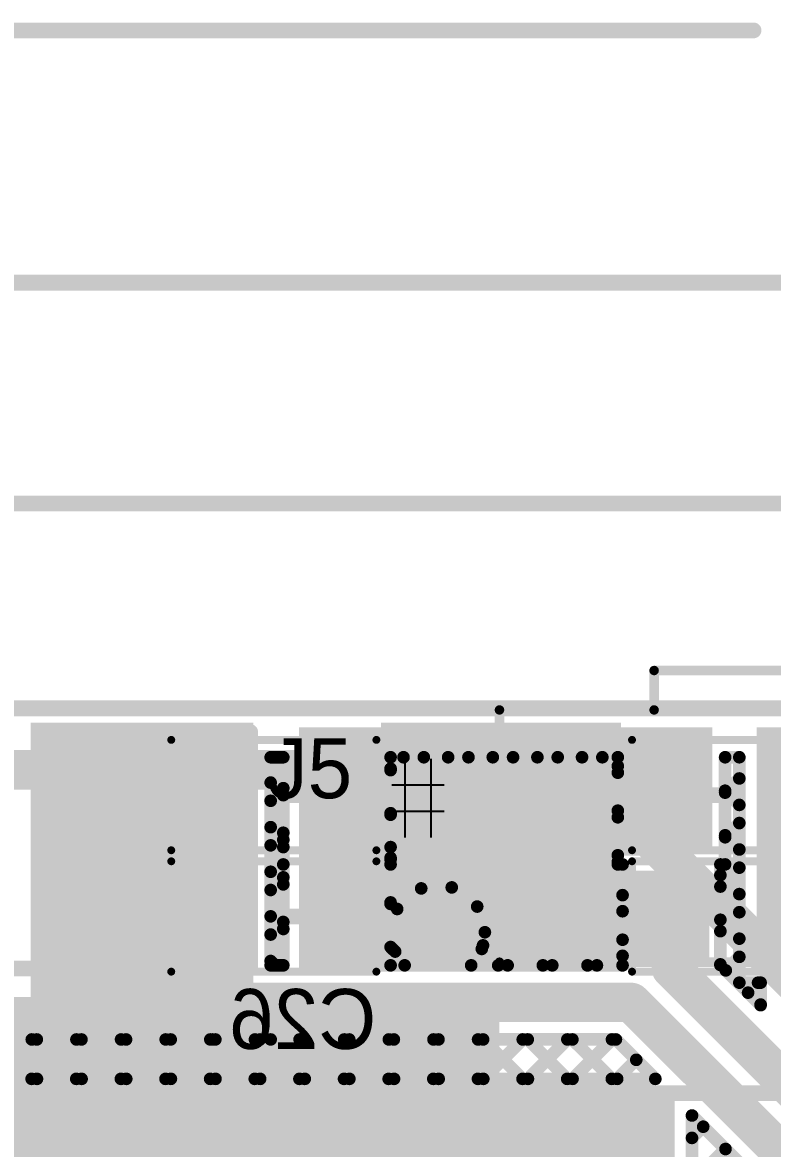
# Model space of a CAD drawing. Header units: millimetres. Extents: x 9.08 to 12.48, y 2.73 to 6.
# Drawn here: x 9.963 to 10.438, y 5.261 to 5.975 of the extents above; entities that cross this region are included whole.
import ezdxf

# ---------------------------------------------------------------- set-up
doc = ezdxf.new("R2010")
doc.units = ezdxf.units.MM
doc.header["$MEASUREMENT"] = 0
for name, color, linetype in [('BottomLayer', 5, 'Continuous'), ('BottomOverlay', 54, 'Continuous'), ('BottomPaste', 16, 'Continuous'), ('BottomSolder', 6, 'Continuous'), ('Mechanical1', 6, 'Continuous'), ('Mechanical13', 56, 'Continuous'), ('MultiLayer', 9, 'Continuous'), ('PadHoleLayer', 156, 'Continuous'), ('TopLayer', 1, 'Continuous'), ('TopOverlay', 2, 'Continuous'), ('TopPaste', 8, 'Continuous'), ('TopSolder', 216, 'Continuous'), ('ViaHoleLayer', 16, 'Continuous')]:
    doc.layers.add(name, color=color, linetype=linetype)

# ---------------------------------------------------------------- blocks, each defined once
blk = doc.blocks.new('DR74_821_R_10')
at = {"layer": 'TopLayer'}
for points in [[(-0.16772, -0.06437), (-0.0685, -0.06437), (-0.16772, 0.06437), (-0.0685, 0.06437)], [(0.0685, -0.06437), (0.16772, -0.06437), (0.0685, 0.06437), (0.16772, 0.06437)]]:
    blk.add_solid(points, dxfattribs=at)
at = {"layer": 'TopOverlay', "const_width": 0.01}
for points in [[(-0.14961, 0.14961), (0, 0.14961)], [(-0.14961, 0.08539), (-0.14961, 0.14961)], [(0, 0.14961), (0.14961, 0.14961)], [(0.14961, 0.088), (0.14961, 0.14961)], [(-0.14961, -0.14961), (-0.14961, -0.09361)], [(0.14961, -0.14961), (0.14961, -0.09239)], [(-0.14961, -0.14961), (0, -0.14961)], [(0, -0.14961), (0.14961, -0.14961)]]:
    blk.add_lwpolyline(points, dxfattribs=at)
at = {"layer": 'TopOverlay', "const_width": 0.005}
for points in [[(-0.15211, 0.14961, 1), (-0.14711, 0.14961, 1)], [(-0.15211, 0.14961, 1), (-0.14711, 0.14961, 1)], [(-0.0025, 0.14961, 1), (0.0025, 0.14961, 1)], [(-0.0025, 0.14961, 1), (0.0025, 0.14961, 1)], [(0.14711, 0.14961, 1), (0.15211, 0.14961, 1)], [(0.14711, 0.14961, 1), (0.15211, 0.14961, 1)], [(0.14711, 0.088, 1), (0.15211, 0.088, 1)], [(-0.15211, 0.08539, 1), (-0.14711, 0.08539, 1)], [(-0.15211, -0.09361, 1), (-0.14711, -0.09361, 1)], [(0.14711, -0.09239, 1), (0.15211, -0.09239, 1)], [(-0.15211, -0.14961, 1), (-0.14711, -0.14961, 1)], [(-0.15211, -0.14961, 1), (-0.14711, -0.14961, 1)], [(-0.0025, -0.14961, 1), (0.0025, -0.14961, 1)], [(-0.0025, -0.14961, 1), (0.0025, -0.14961, 1)], [(0.14711, -0.14961, 1), (0.15211, -0.14961, 1)], [(0.14711, -0.14961, 1), (0.15211, -0.14961, 1)]]:
    blk.add_lwpolyline(points, format="xyb", close=True, dxfattribs=at)
at = {"layer": 'TopPaste'}
for points in [[(-0.16772, -0.06437), (-0.0685, -0.06437), (-0.16772, 0.06437), (-0.0685, 0.06437)], [(0.0685, -0.06437), (0.16772, -0.06437), (0.0685, 0.06437), (0.16772, 0.06437)]]:
    blk.add_solid(points, dxfattribs=at)
at = {"layer": 'TopSolder'}
for points in [[(-0.17172, -0.06837), (-0.0645, -0.06837), (-0.17172, 0.06837), (-0.0645, 0.06837)], [(0.0645, -0.06837), (0.17172, -0.06837), (0.0645, 0.06837), (0.17172, 0.06837)]]:
    blk.add_solid(points, dxfattribs=at)
blk = doc.blocks.new('ULR2G4R7MNL1GS_18')
at = {"layer": 'TopLayer'}
for points in [[(-0.19685, -0.04921), (-0.05906, -0.04921), (-0.19685, 0.04921), (-0.05906, 0.04921)], [(0.05906, -0.04921), (0.19685, -0.04921), (0.05906, 0.04921), (0.19685, 0.04921)]]:
    blk.add_solid(points, dxfattribs=at)
at = {"layer": 'TopOverlay', "const_width": 0.01}
for points in [[(-0.16647, 0.12), (-0.11947, 0.167)], [(-0.11947, 0.167), (0.16553, 0.167)], [(0.16553, 0.061), (0.16553, 0.167)], [(-0.16647, 0.06), (-0.16647, 0.12)], [(-0.20397, 0.063), (-0.20397, 0.096)], [(-0.21997, 0.08), (-0.18697, 0.08)], [(-0.16647, -0.12), (-0.16647, -0.06)], [(0.16553, -0.167), (0.16553, -0.061)], [(-0.16647, -0.12), (-0.11947, -0.167)], [(-0.11947, -0.167), (0.16553, -0.167)]]:
    blk.add_lwpolyline(points, dxfattribs=at)
at = {"layer": 'TopOverlay', "const_width": 0.005}
for points in [[(-0.12197, 0.167, 1), (-0.11697, 0.167, 1)], [(-0.12197, 0.167, 1), (-0.11697, 0.167, 1)], [(0.16303, 0.167, 1), (0.16803, 0.167, 1)], [(0.16303, 0.167, 1), (0.16803, 0.167, 1)], [(-0.16897, 0.12, 1), (-0.16397, 0.12, 1)], [(-0.16897, 0.12, 1), (-0.16397, 0.12, 1)], [(-0.20647, 0.096, 1), (-0.20147, 0.096, 1)], [(-0.22247, 0.08, 1), (-0.21747, 0.08, 1)], [(-0.18947, 0.08, 1), (-0.18447, 0.08, 1)], [(-0.20647, 0.063, 1), (-0.20147, 0.063, 1)], [(-0.16897, 0.06, 1), (-0.16397, 0.06, 1)], [(0.16303, 0.061, 1), (0.16803, 0.061, 1)], [(-0.16897, -0.06, 1), (-0.16397, -0.06, 1)], [(0.16303, -0.061, 1), (0.16803, -0.061, 1)], [(-0.16897, -0.12, 1), (-0.16397, -0.12, 1)], [(-0.16897, -0.12, 1), (-0.16397, -0.12, 1)], [(-0.12197, -0.167, 1), (-0.11697, -0.167, 1)], [(-0.12197, -0.167, 1), (-0.11697, -0.167, 1)], [(0.16303, -0.167, 1), (0.16803, -0.167, 1)], [(0.16303, -0.167, 1), (0.16803, -0.167, 1)]]:
    blk.add_lwpolyline(points, format="xyb", close=True, dxfattribs=at)
at = {"layer": 'TopPaste'}
for points in [[(-0.19685, -0.04921), (-0.05906, -0.04921), (-0.19685, 0.04921), (-0.05906, 0.04921)], [(0.05906, -0.04921), (0.19685, -0.04921), (0.05906, 0.04921), (0.19685, 0.04921)]]:
    blk.add_solid(points, dxfattribs=at)
at = {"layer": 'TopSolder'}
for points in [[(-0.20085, -0.05321), (-0.05506, -0.05321), (-0.20085, 0.05321), (-0.05506, 0.05321)], [(0.05506, -0.05321), (0.20085, -0.05321), (0.05506, 0.05321), (0.20085, 0.05321)]]:
    blk.add_solid(points, dxfattribs=at)
blk = doc.blocks.new('B2B_EH_A_LF__SN__45')
at = {"layer": 'BottomLayer', "const_width": 0.03}
for points in [[(-0.065, 0, 1), (-0.035, 0, 1)], [(0.035, 0, 1), (0.065, 0, 1)]]:
    blk.add_lwpolyline(points, format="xyb", close=True, dxfattribs=at)
at = {"layer": 'BottomSolder', "const_width": 0.034}
for points in [[(-0.067, 0, 1), (-0.033, 0, 1)], [(0.033, 0, 1), (0.067, 0, 1)]]:
    blk.add_lwpolyline(points, format="xyb", close=True, dxfattribs=at)
at = {"layer": 'MultiLayer', "const_width": 0.03}
for points in [[(-0.065, 0, 1), (-0.035, 0, 1)], [(0.035, 0, 1), (0.065, 0, 1)]]:
    blk.add_lwpolyline(points, format="xyb", close=True, dxfattribs=at)
at = {"layer": 'PadHoleLayer', "const_width": 0.01772}
for points in [[(-0.05886, 0, 1), (-0.04114, 0, 1)], [(0.04114, 0, 1), (0.05886, 0, 1)]]:
    blk.add_lwpolyline(points, format="xyb", close=True, dxfattribs=at)
at = {"layer": 'TopLayer', "const_width": 0.03}
for points in [[(-0.065, 0, 1), (-0.035, 0, 1)], [(0.035, 0, 1), (0.065, 0, 1)]]:
    blk.add_lwpolyline(points, format="xyb", close=True, dxfattribs=at)
at = {"layer": 'TopOverlay', "const_width": 0.01}
for points in [[(-0.148, 0.067), (-0.148, -0.083)], [(0.151, 0.067), (-0.148, 0.067)], [(0.151, 0.067), (0.151, -0.083)], [(-0.108, -0.067), (-0.108, -0.083)], [(0.111, -0.067), (0.111, -0.083)], [(-0.108, -0.083), (-0.148, -0.083)], [(0.151, -0.083), (0.111, -0.083)]]:
    blk.add_lwpolyline(points, dxfattribs=at)
at = {"layer": 'TopOverlay'}
for points, const_width in [([(-0.1505, 0.067, 1), (-0.1455, 0.067, 1)], 0.005), ([(-0.1505, 0.067, 1), (-0.1455, 0.067, 1)], 0.005), ([(0.1485, 0.067, 1), (0.1535, 0.067, 1)], 0.005), ([(0.1485, 0.067, 1), (0.1535, 0.067, 1)], 0.005), ([(-0.08093, -0.067, 1), (-0.09507, -0.067, 1)], 0.01), ([(-0.1105, -0.067, 1), (-0.1055, -0.067, 1)], 0.005), ([(-0.09757, -0.067, 1), (-0.09257, -0.067, 1)], 0.005), ([(-0.08343, -0.067, 1), (-0.07843, -0.067, 1)], 0.005), ([(0.1085, -0.067, 1), (0.1135, -0.067, 1)], 0.005), ([(-0.1505, -0.083, 1), (-0.1455, -0.083, 1)], 0.005), ([(-0.1505, -0.083, 1), (-0.1455, -0.083, 1)], 0.005), ([(-0.1105, -0.083, 1), (-0.1055, -0.083, 1)], 0.005), ([(-0.1105, -0.083, 1), (-0.1055, -0.083, 1)], 0.005), ([(0.1085, -0.083, 1), (0.1135, -0.083, 1)], 0.005), ([(0.1085, -0.083, 1), (0.1135, -0.083, 1)], 0.005), ([(0.1485, -0.083, 1), (0.1535, -0.083, 1)], 0.005), ([(0.1485, -0.083, 1), (0.1535, -0.083, 1)], 0.005)]:
    blk.add_lwpolyline(points, format="xyb", close=True, dxfattribs=dict(at, const_width=const_width))
at = {"layer": 'TopSolder', "const_width": 0.034}
for points in [[(-0.067, 0, 1), (-0.033, 0, 1)], [(0.033, 0, 1), (0.067, 0, 1)]]:
    blk.add_lwpolyline(points, format="xyb", close=True, dxfattribs=at)
blk = doc.blocks.new('KSS221GLFS_65')
at = {"layer": 'TopLayer'}
for points in [[(-0.14076, -0.065), (-0.07383, -0.065), (-0.14076, 0.065), (-0.07383, 0.065)], [(0.07383, -0.065), (0.14076, -0.065), (0.07383, 0.065), (0.14076, 0.065)]]:
    blk.add_solid(points, dxfattribs=at)
at = {"layer": 'TopOverlay', "const_width": 0.006}
for points in [[(0.148, 0.08), (-0.148, 0.08)], [(-0.148, 0.08), (-0.148, -0.079)], [(0.148, 0.08), (0.148, -0.08)], [(-0.05, -0.079), (-0.148, -0.079)], [(-0.05, -0.079), (-0.05, -0.105)], [(0.05, -0.08), (0.05, -0.105)], [(0.148, -0.08), (0.05, -0.08)], [(0.05, -0.105), (-0.05, -0.105)]]:
    blk.add_lwpolyline(points, dxfattribs=at)
at = {"layer": 'TopOverlay', "const_width": 0.003}
for points in [[(-0.1495, 0.08, 1), (-0.1465, 0.08, 1)], [(-0.1495, 0.08, 1), (-0.1465, 0.08, 1)], [(0.1465, 0.08, 1), (0.1495, 0.08, 1)], [(0.1465, 0.08, 1), (0.1495, 0.08, 1)], [(-0.1495, -0.079, 1), (-0.1465, -0.079, 1)], [(-0.1495, -0.079, 1), (-0.1465, -0.079, 1)], [(-0.0515, -0.079, 1), (-0.0485, -0.079, 1)], [(-0.0515, -0.079, 1), (-0.0485, -0.079, 1)], [(0.0485, -0.08, 1), (0.0515, -0.08, 1)], [(0.0485, -0.08, 1), (0.0515, -0.08, 1)], [(0.1465, -0.08, 1), (0.1495, -0.08, 1)], [(0.1465, -0.08, 1), (0.1495, -0.08, 1)], [(-0.0515, -0.105, 1), (-0.0485, -0.105, 1)], [(-0.0515, -0.105, 1), (-0.0485, -0.105, 1)], [(0.0485, -0.105, 1), (0.0515, -0.105, 1)], [(0.0485, -0.105, 1), (0.0515, -0.105, 1)]]:
    blk.add_lwpolyline(points, format="xyb", close=True, dxfattribs=at)
at = {"layer": 'TopPaste'}
for points in [[(-0.14076, -0.065), (-0.07383, -0.065), (-0.14076, 0.065), (-0.07383, 0.065)], [(0.07383, -0.065), (0.14076, -0.065), (0.07383, 0.065), (0.14076, 0.065)]]:
    blk.add_solid(points, dxfattribs=at)
at = {"layer": 'TopSolder'}
for points in [[(-0.14476, -0.069), (-0.06983, -0.069), (-0.14476, 0.069), (-0.06983, 0.069)], [(0.06983, -0.069), (0.14476, -0.069), (0.06983, 0.069), (0.14476, 0.069)]]:
    blk.add_solid(points, dxfattribs=at)
blk = doc.blocks.new('RES0805_B_72')
at = {"layer": 'BottomLayer'}
for points in [[(-0.06, -0.025), (-0.02, -0.025), (-0.06, 0.025), (-0.02, 0.025)], [(0.02, -0.025), (0.06, -0.025), (0.02, 0.025), (0.06, 0.025)]]:
    blk.add_solid(points, dxfattribs=at)
at = {"layer": 'BottomOverlay', "const_width": 0.005}
for points in [[(-0.065, 0.035), (-0.065, -0.035)], [(0.065, 0.035), (-0.065, 0.035)], [(0.065, 0.035), (0.065, -0.035)], [(0.065, -0.035), (-0.065, -0.035)]]:
    blk.add_lwpolyline(points, dxfattribs=at)
at = {"layer": 'BottomOverlay', "const_width": 0.0025}
for points in [[(-0.06625, 0.035, 1), (-0.06375, 0.035, 1)], [(-0.06625, 0.035, 1), (-0.06375, 0.035, 1)], [(0.06375, 0.035, 1), (0.06625, 0.035, 1)], [(0.06375, 0.035, 1), (0.06625, 0.035, 1)], [(-0.06625, -0.035, 1), (-0.06375, -0.035, 1)], [(-0.06625, -0.035, 1), (-0.06375, -0.035, 1)], [(0.06375, -0.035, 1), (0.06625, -0.035, 1)], [(0.06375, -0.035, 1), (0.06625, -0.035, 1)]]:
    blk.add_lwpolyline(points, format="xyb", close=True, dxfattribs=at)
at = {"layer": 'BottomPaste'}
for points in [[(-0.06, -0.025), (-0.02, -0.025), (-0.06, 0.025), (-0.02, 0.025)], [(0.02, -0.025), (0.06, -0.025), (0.02, 0.025), (0.06, 0.025)]]:
    blk.add_solid(points, dxfattribs=at)
at = {"layer": 'BottomSolder'}
for points in [[(-0.064, -0.029), (-0.016, -0.029), (-0.064, 0.029), (-0.016, 0.029)], [(0.016, -0.029), (0.064, -0.029), (0.016, 0.029), (0.064, 0.029)]]:
    blk.add_solid(points, dxfattribs=at)
blk = doc.blocks.new('C__0805_B_88')
at = {"layer": 'BottomLayer'}
for points in [[(-0.06, -0.03), (-0.02, -0.03), (-0.06, 0.03), (-0.02, 0.03)], [(0.02, -0.03), (0.06, -0.03), (0.02, 0.03), (0.06, 0.03)]]:
    blk.add_solid(points, dxfattribs=at)
at = {"layer": 'BottomOverlay', "const_width": 0.005}
for points in [[(-0.065, -0.035), (-0.065, 0.035)], [(-0.065, 0.035), (0.065, 0.035)], [(0.065, -0.035), (0.065, 0.035)], [(-0.065, -0.035), (0.065, -0.035)]]:
    blk.add_lwpolyline(points, dxfattribs=at)
at = {"layer": 'BottomOverlay', "const_width": 0.0025}
for points in [[(-0.06625, 0.035, 1), (-0.06375, 0.035, 1)], [(-0.06625, 0.035, 1), (-0.06375, 0.035, 1)], [(0.06375, 0.035, 1), (0.06625, 0.035, 1)], [(0.06375, 0.035, 1), (0.06625, 0.035, 1)], [(-0.06625, -0.035, 1), (-0.06375, -0.035, 1)], [(-0.06625, -0.035, 1), (-0.06375, -0.035, 1)], [(0.06375, -0.035, 1), (0.06625, -0.035, 1)], [(0.06375, -0.035, 1), (0.06625, -0.035, 1)]]:
    blk.add_lwpolyline(points, format="xyb", close=True, dxfattribs=at)
at = {"layer": 'BottomPaste'}
for points in [[(-0.06, -0.03), (-0.02, -0.03), (-0.06, 0.03), (-0.02, 0.03)], [(0.02, -0.03), (0.06, -0.03), (0.02, 0.03), (0.06, 0.03)]]:
    blk.add_solid(points, dxfattribs=at)
at = {"layer": 'BottomSolder'}
for points in [[(-0.064, -0.034), (-0.016, -0.034), (-0.064, 0.034), (-0.016, 0.034)], [(0.016, -0.034), (0.064, -0.034), (0.016, 0.034), (0.064, 0.034)]]:
    blk.add_solid(points, dxfattribs=at)
blk = doc.blocks.new('C__0805_B_89')
at = {"layer": 'BottomLayer'}
for points in [[(-0.06, -0.03), (-0.02, -0.03), (-0.06, 0.03), (-0.02, 0.03)], [(0.02, -0.03), (0.06, -0.03), (0.02, 0.03), (0.06, 0.03)]]:
    blk.add_solid(points, dxfattribs=at)
at = {"layer": 'BottomOverlay', "const_width": 0.005}
for points in [[(0.065, 0.035), (-0.065, 0.035)], [(-0.065, 0.035), (-0.065, -0.035)], [(0.065, 0.035), (0.065, -0.035)], [(0.065, -0.035), (-0.065, -0.035)]]:
    blk.add_lwpolyline(points, dxfattribs=at)
at = {"layer": 'BottomOverlay', "const_width": 0.0025}
for points in [[(-0.06625, 0.035, 1), (-0.06375, 0.035, 1)], [(-0.06625, 0.035, 1), (-0.06375, 0.035, 1)], [(0.06375, 0.035, 1), (0.06625, 0.035, 1)], [(0.06375, 0.035, 1), (0.06625, 0.035, 1)], [(-0.06625, -0.035, 1), (-0.06375, -0.035, 1)], [(-0.06625, -0.035, 1), (-0.06375, -0.035, 1)], [(0.06375, -0.035, 1), (0.06625, -0.035, 1)], [(0.06375, -0.035, 1), (0.06625, -0.035, 1)]]:
    blk.add_lwpolyline(points, format="xyb", close=True, dxfattribs=at)
at = {"layer": 'BottomPaste'}
for points in [[(-0.06, -0.03), (-0.02, -0.03), (-0.06, 0.03), (-0.02, 0.03)], [(0.02, -0.03), (0.06, -0.03), (0.02, 0.03), (0.06, 0.03)]]:
    blk.add_solid(points, dxfattribs=at)
at = {"layer": 'BottomSolder'}
for points in [[(-0.064, -0.034), (-0.016, -0.034), (-0.064, 0.034), (-0.016, 0.034)], [(0.016, -0.034), (0.064, -0.034), (0.016, 0.034), (0.064, 0.034)]]:
    blk.add_solid(points, dxfattribs=at)
blk = doc.blocks.new('C__0805_B_90')
at = {"layer": 'BottomLayer'}
for points in [[(-0.06, -0.03), (-0.02, -0.03), (-0.06, 0.03), (-0.02, 0.03)], [(0.02, -0.03), (0.06, -0.03), (0.02, 0.03), (0.06, 0.03)]]:
    blk.add_solid(points, dxfattribs=at)
at = {"layer": 'BottomOverlay', "const_width": 0.005}
for points in [[(-0.065, -0.035), (-0.065, 0.035)], [(-0.065, 0.035), (0.065, 0.035)], [(0.065, -0.035), (0.065, 0.035)], [(-0.065, -0.035), (0.065, -0.035)]]:
    blk.add_lwpolyline(points, dxfattribs=at)
at = {"layer": 'BottomOverlay', "const_width": 0.0025}
for points in [[(-0.06625, 0.035, 1), (-0.06375, 0.035, 1)], [(-0.06625, 0.035, 1), (-0.06375, 0.035, 1)], [(0.06375, 0.035, 1), (0.06625, 0.035, 1)], [(0.06375, 0.035, 1), (0.06625, 0.035, 1)], [(-0.06625, -0.035, 1), (-0.06375, -0.035, 1)], [(-0.06625, -0.035, 1), (-0.06375, -0.035, 1)], [(0.06375, -0.035, 1), (0.06625, -0.035, 1)], [(0.06375, -0.035, 1), (0.06625, -0.035, 1)]]:
    blk.add_lwpolyline(points, format="xyb", close=True, dxfattribs=at)
at = {"layer": 'BottomPaste'}
for points in [[(-0.06, -0.03), (-0.02, -0.03), (-0.06, 0.03), (-0.02, 0.03)], [(0.02, -0.03), (0.06, -0.03), (0.02, 0.03), (0.06, 0.03)]]:
    blk.add_solid(points, dxfattribs=at)
at = {"layer": 'BottomSolder'}
for points in [[(-0.064, -0.034), (-0.016, -0.034), (-0.064, 0.034), (-0.016, 0.034)], [(0.016, -0.034), (0.064, -0.034), (0.016, 0.034), (0.064, 0.034)]]:
    blk.add_solid(points, dxfattribs=at)

msp = doc.modelspace()

# ---------------------------------------------------------------- linework, layer by layer
at = {"layer": 'BottomLayer'}
for points, const_width in [([(9.76451, 5.509), (9.96851, 5.305)], 0.008), ([(10.12, 5.509), (10.128, 5.509)], 0.008), ([(10.12, 5.377), (10.12, 5.509)], 0.008), ([(10.128, 5.452), (10.128, 5.509)], 0.008), ([(10.196, 5.44424), (10.26076, 5.509)], 0.008), ([(10.196, 5.509), (10.34, 5.509)], 0.008), ([(10.196, 5.50081), (10.20419, 5.509)], 0.008), ([(10.196, 5.47253), (10.23247, 5.509)], 0.008), ([(10.196, 5.41596), (10.28904, 5.509)], 0.008), ([(10.196, 5.452), (10.196, 5.509)], 0.008), ([(10.21706, 5.509), (10.343, 5.38306)], 0.008), ([(10.23476, 5.42643), (10.31732, 5.509)], 0.008), ([(10.24534, 5.509), (10.343, 5.41134)], 0.008), ([(10.25089, 5.41429), (10.34, 5.50339)], 0.008), ([(10.27362, 5.509), (10.34, 5.44262)], 0.008), ([(10.30191, 5.509), (10.34, 5.47091)], 0.008), ([(10.33019, 5.509), (10.34, 5.49919)], 0.008), ([(10.34, 5.441), (10.34, 5.509)], 0.008), ([(10.408, 5.509), (10.417, 5.509)], 0.008), ([(10.408, 5.441), (10.408, 5.509)], 0.008), ([(10.417, 5.366), (10.417, 5.509)], 0.008), ([(10.196, 5.50177), (10.32077, 5.377)], 0.008), ([(10.408, 5.48654), (10.417, 5.49554)], 0.008), ([(10.12, 5.49292), (10.128, 5.48492)], 0.008), ([(10.12, 5.48138), (10.128, 5.48938)], 0.008), ([(10.211, 5.485), (10.374, 5.485)], 0.02), ([(10.132, 5.485), (10.162, 5.485)], 0.01), ([(10.162, 5.485), (10.192, 5.485)], 0.01), ([(10.344, 5.485), (10.374, 5.485)], 0.01), ([(10.374, 5.485), (10.404, 5.485)], 0.01), ([(10.408, 5.48776), (10.417, 5.47876)], 0.008), ([(10.25456, 5.38966), (10.34, 5.47511)], 0.008), ([(10.196, 5.47349), (10.29249, 5.377)], 0.008), ([(10.408, 5.45825), (10.417, 5.46725)], 0.008), ([(10.12, 5.46463), (10.128, 5.45663)], 0.008), ([(10.12, 5.4531), (10.128, 5.4611)], 0.008), ([(10.408, 5.45948), (10.417, 5.45048)], 0.008), ([(10.261, 5.398), (10.31, 5.447)], 0.025), ([(10.128, 5.441), (10.128, 5.452)], 0.008), ([(10.128, 5.441), (10.128, 5.452)], 0.008), ([(10.196, 5.441), (10.196, 5.452)], 0.008), ([(10.196, 5.441), (10.196, 5.452)], 0.008), ([(10.196, 5.4452), (10.21541, 5.4258)], 0.008), ([(10.27018, 5.377), (10.34, 5.44682)], 0.008), ([(10.128, 5.377), (10.128, 5.441)], 0.008), ([(10.196, 5.377), (10.196, 5.441)], 0.008), ([(10.343, 5.377), (10.343, 5.441)], 0.008), ([(10.405, 5.37723), (10.405, 5.441)], 0.008), ([(10.405, 5.42697), (10.417, 5.43897)], 0.008), ([(10.12, 5.43635), (10.128, 5.42835)], 0.008), ([(10.12, 5.42481), (10.128, 5.43281)], 0.008), ([(10.405, 5.43419), (10.417, 5.42219)], 0.008), ([(10.226, 5.398), (10.226, 5.42375)], 0.01), ([(10.196, 5.41692), (10.20017, 5.41275)], 0.008), ([(10.29846, 5.377), (10.343, 5.42154)], 0.008), ([(10.374, 5.375), (10.374, 5.408)], 0.025), ([(10.405, 5.39869), (10.417, 5.41069)], 0.008), ([(10.12, 5.40807), (10.128, 5.40007)], 0.008), ([(10.12, 5.39653), (10.128, 5.40453)], 0.008), ([(10.132, 5.408), (10.162, 5.408)], 0.01), ([(10.162, 5.408), (10.192, 5.408)], 0.01), ([(10.226, 5.398), (10.261, 5.398)], 0.025), ([(10.405, 5.40591), (10.417, 5.39391)], 0.008), ([(10.20025, 5.398), (10.226, 5.398)], 0.01), ([(10.226, 5.398), (10.25175, 5.398)], 0.01), ([(10.196, 5.38863), (10.1989, 5.38574)], 0.008), ([(10.32675, 5.377), (10.343, 5.39325)], 0.008), ([(10.2538, 5.38741), (10.2642, 5.377)], 0.008), ([(10.374, 5.375), (10.563, 5.186)], 0.025), ([(10.40842, 5.37382), (10.417, 5.3824)], 0.008), ([(10.12, 5.37978), (10.12278, 5.377)], 0.008), ([(10.12, 5.377), (10.128, 5.377)], 0.008), ([(10.196, 5.377), (10.20493, 5.377)], 0.008), ([(10.24707, 5.377), (10.343, 5.377)], 0.008), ([(10.405, 5.37762), (10.4305, 5.35212)], 0.008), ([(10.405, 5.37723), (10.4305, 5.35173)], 0.008), ([(10.079, 5.3575), (10.083, 5.3535)], 0.025), ([(10.083, 5.3535), (10.3485, 5.3535)], 0.025), ([(10.3485, 5.3535), (10.707, 4.995)], 0.025), ([(10.417, 5.366), (10.4305, 5.366)], 0.008), ([(10.42256, 5.35968), (10.42888, 5.366)], 0.008), ([(10.4305, 5.35173), (10.4305, 5.366)], 0.008), ([(9.94362, 5.305), (9.96862, 5.33)], 0.008), ([(9.957, 5.33), (10.083, 5.33)], 0.008), ([(9.97179, 5.33), (9.99679, 5.305)], 0.008), ([(9.9719, 5.305), (9.9969, 5.33)], 0.008), ([(10.00008, 5.33), (10.02508, 5.305)], 0.008), ([(10.00019, 5.305), (10.02519, 5.33)], 0.008), ([(10.02836, 5.33), (10.05336, 5.305)], 0.008), ([(10.02847, 5.305), (10.05347, 5.33)], 0.008), ([(10.05664, 5.33), (10.08164, 5.305)], 0.008), ([(10.05676, 5.305), (10.08176, 5.33)], 0.008), ([(10.083, 5.33), (10.12, 5.33)], 0.008), ([(10.083, 5.33), (10.12, 5.33)], 0.008), ([(10.08493, 5.33), (10.10993, 5.305)], 0.008), ([(10.08504, 5.305), (10.11004, 5.33)], 0.008), ([(10.11321, 5.33), (10.13821, 5.305)], 0.008), ([(10.11332, 5.305), (10.13832, 5.33)], 0.008), ([(10.12, 5.33), (10.33877, 5.33)], 0.008), ([(10.1415, 5.33), (10.1665, 5.305)], 0.008), ([(10.14161, 5.305), (10.16661, 5.33)], 0.008), ([(10.16978, 5.33), (10.19478, 5.305)], 0.008), ([(10.16989, 5.305), (10.19489, 5.33)], 0.008), ([(10.19807, 5.33), (10.22307, 5.305)], 0.008), ([(10.19818, 5.305), (10.22318, 5.33)], 0.008), ([(10.22635, 5.33), (10.25135, 5.305)], 0.008), ([(10.22646, 5.305), (10.25146, 5.33)], 0.008), ([(10.25463, 5.33), (10.27963, 5.305)], 0.008), ([(10.25475, 5.305), (10.27975, 5.33)], 0.008), ([(10.28292, 5.33), (10.30792, 5.305)], 0.008), ([(10.28303, 5.305), (10.30803, 5.33)], 0.008), ([(10.3112, 5.33), (10.3362, 5.305)], 0.008), ([(10.31131, 5.305), (10.33631, 5.33)], 0.008), ([(10.33877, 5.33), (10.36377, 5.305)], 0.008), ([(10.3396, 5.305), (10.35168, 5.31708)], 0.008), ([(9.636, 5.305), (10.36377, 5.305)], 0.008), ([(10.387, 5.28177), (10.6835, 4.98527)], 0.008), ([(10.387, 5.123), (10.387, 5.28177)], 0.008), ([(10.387, 5.26755), (10.39411, 5.27466)], 0.008), ([(10.387, 5.23926), (10.40825, 5.26051)], 0.008)]:
    msp.add_lwpolyline(points, dxfattribs=dict(at, const_width=const_width))
for points, const_width in [([(10.118, 5.509, 1), (10.122, 5.509, 1)], 0.004), ([(10.118, 5.509, 1), (10.122, 5.509, 1)], 0.004), ([(10.126, 5.509, 1), (10.13, 5.509, 1)], 0.004), ([(10.126, 5.509, 1), (10.13, 5.509, 1)], 0.004), ([(10.194, 5.509, 1), (10.198, 5.509, 1)], 0.004), ([(10.194, 5.509, 1), (10.198, 5.509, 1)], 0.004), ([(10.20219, 5.509, 1), (10.20619, 5.509, 1)], 0.004), ([(10.21506, 5.509, 1), (10.21906, 5.509, 1)], 0.004), ([(10.23047, 5.509, 1), (10.23447, 5.509, 1)], 0.004), ([(10.24334, 5.509, 1), (10.24734, 5.509, 1)], 0.004), ([(10.25876, 5.509, 1), (10.26276, 5.509, 1)], 0.004), ([(10.27162, 5.509, 1), (10.27562, 5.509, 1)], 0.004), ([(10.28704, 5.509, 1), (10.29104, 5.509, 1)], 0.004), ([(10.29991, 5.509, 1), (10.30391, 5.509, 1)], 0.004), ([(10.31532, 5.509, 1), (10.31932, 5.509, 1)], 0.004), ([(10.32819, 5.509, 1), (10.33219, 5.509, 1)], 0.004), ([(10.338, 5.509, 1), (10.342, 5.509, 1)], 0.004), ([(10.338, 5.509, 1), (10.342, 5.509, 1)], 0.004), ([(10.338, 5.50339, 1), (10.342, 5.50339, 1)], 0.004), ([(10.406, 5.509, 1), (10.41, 5.509, 1)], 0.004), ([(10.406, 5.509, 1), (10.41, 5.509, 1)], 0.004), ([(10.415, 5.509, 1), (10.419, 5.509, 1)], 0.004), ([(10.415, 5.509, 1), (10.419, 5.509, 1)], 0.004), ([(10.194, 5.50177, 1), (10.198, 5.50177, 1)], 0.004), ([(10.194, 5.50081, 1), (10.198, 5.50081, 1)], 0.004), ([(10.338, 5.49919, 1), (10.342, 5.49919, 1)], 0.004), ([(10.415, 5.49554, 1), (10.419, 5.49554, 1)], 0.004), ([(10.118, 5.49292, 1), (10.122, 5.49292, 1)], 0.004), ([(10.126, 5.48938, 1), (10.13, 5.48938, 1)], 0.004), ([(10.206, 5.485, 1), (10.216, 5.485, 1)], 0.01), ([(10.369, 5.485, 1), (10.379, 5.485, 1)], 0.01), ([(10.118, 5.48138, 1), (10.122, 5.48138, 1)], 0.004), ([(10.126, 5.48492, 1), (10.13, 5.48492, 1)], 0.004), ([(10.1295, 5.485, 1), (10.1345, 5.485, 1)], 0.005), ([(10.1595, 5.485, 1), (10.1645, 5.485, 1)], 0.005), ([(10.1595, 5.485, 1), (10.1645, 5.485, 1)], 0.005), ([(10.1895, 5.485, 1), (10.1945, 5.485, 1)], 0.005), ([(10.3415, 5.485, 1), (10.3465, 5.485, 1)], 0.005), ([(10.3715, 5.485, 1), (10.3765, 5.485, 1)], 0.005), ([(10.3715, 5.485, 1), (10.3765, 5.485, 1)], 0.005), ([(10.4015, 5.485, 1), (10.4065, 5.485, 1)], 0.005), ([(10.406, 5.48776, 1), (10.41, 5.48776, 1)], 0.004), ([(10.406, 5.48654, 1), (10.41, 5.48654, 1)], 0.004), ([(10.338, 5.47511, 1), (10.342, 5.47511, 1)], 0.004), ([(10.415, 5.47876, 1), (10.419, 5.47876, 1)], 0.004), ([(10.194, 5.47349, 1), (10.198, 5.47349, 1)], 0.004), ([(10.194, 5.47253, 1), (10.198, 5.47253, 1)], 0.004), ([(10.338, 5.47091, 1), (10.342, 5.47091, 1)], 0.004), ([(10.415, 5.46725, 1), (10.419, 5.46725, 1)], 0.004), ([(10.118, 5.46463, 1), (10.122, 5.46463, 1)], 0.004), ([(10.126, 5.4611, 1), (10.13, 5.4611, 1)], 0.004), ([(10.406, 5.45948, 1), (10.41, 5.45948, 1)], 0.004), ([(10.118, 5.4531, 1), (10.122, 5.4531, 1)], 0.004), ([(10.126, 5.45663, 1), (10.13, 5.45663, 1)], 0.004), ([(10.30375, 5.447, 1), (10.31625, 5.447, 1)], 0.0125), ([(10.406, 5.45825, 1), (10.41, 5.45825, 1)], 0.004), ([(10.126, 5.452, 1), (10.13, 5.452, 1)], 0.004), ([(10.126, 5.452, 1), (10.13, 5.452, 1)], 0.004), ([(10.126, 5.452, 1), (10.13, 5.452, 1)], 0.004), ([(10.194, 5.452, 1), (10.198, 5.452, 1)], 0.004), ([(10.194, 5.452, 1), (10.198, 5.452, 1)], 0.004), ([(10.194, 5.452, 1), (10.198, 5.452, 1)], 0.004), ([(10.194, 5.4452, 1), (10.198, 5.4452, 1)], 0.004), ([(10.338, 5.44682, 1), (10.342, 5.44682, 1)], 0.004), ([(10.415, 5.45048, 1), (10.419, 5.45048, 1)], 0.004), ([(10.126, 5.441, 1), (10.13, 5.441, 1)], 0.004), ([(10.126, 5.441, 1), (10.13, 5.441, 1)], 0.004), ([(10.126, 5.441, 1), (10.13, 5.441, 1)], 0.004), ([(10.194, 5.44424, 1), (10.198, 5.44424, 1)], 0.004), ([(10.194, 5.441, 1), (10.198, 5.441, 1)], 0.004), ([(10.194, 5.441, 1), (10.198, 5.441, 1)], 0.004), ([(10.194, 5.441, 1), (10.198, 5.441, 1)], 0.004), ([(10.338, 5.44262, 1), (10.342, 5.44262, 1)], 0.004), ([(10.338, 5.441, 1), (10.342, 5.441, 1)], 0.004), ([(10.341, 5.441, 1), (10.345, 5.441, 1)], 0.004), ([(10.403, 5.441, 1), (10.407, 5.441, 1)], 0.004), ([(10.406, 5.441, 1), (10.41, 5.441, 1)], 0.004), ([(10.415, 5.43897, 1), (10.419, 5.43897, 1)], 0.004), ([(10.118, 5.43635, 1), (10.122, 5.43635, 1)], 0.004), ([(10.126, 5.43281, 1), (10.13, 5.43281, 1)], 0.004), ([(10.403, 5.43419, 1), (10.407, 5.43419, 1)], 0.004), ([(10.118, 5.42481, 1), (10.122, 5.42481, 1)], 0.004), ([(10.126, 5.42835, 1), (10.13, 5.42835, 1)], 0.004), ([(10.21341, 5.4258, 1), (10.21741, 5.4258, 1)], 0.004), ([(10.2235, 5.42375, 1), (10.2285, 5.42375, 1)], 0.005), ([(10.23276, 5.42643, 1), (10.23676, 5.42643, 1)], 0.004), ([(10.403, 5.42697, 1), (10.407, 5.42697, 1)], 0.004), ([(10.194, 5.41692, 1), (10.198, 5.41692, 1)], 0.004), ([(10.341, 5.42154, 1), (10.345, 5.42154, 1)], 0.004), ([(10.36775, 5.408, 1), (10.38025, 5.408, 1)], 0.0125), ([(10.415, 5.42219, 1), (10.419, 5.42219, 1)], 0.004), ([(10.194, 5.41596, 1), (10.198, 5.41596, 1)], 0.004), ([(10.19817, 5.41275, 1), (10.20217, 5.41275, 1)], 0.004), ([(10.21813, 5.398, 1), (10.23387, 5.398, 1)], 0.01575), ([(10.24889, 5.41429, 1), (10.25289, 5.41429, 1)], 0.004), ([(10.341, 5.41134, 1), (10.345, 5.41134, 1)], 0.004), ([(10.415, 5.41069, 1), (10.419, 5.41069, 1)], 0.004), ([(10.118, 5.40807, 1), (10.122, 5.40807, 1)], 0.004), ([(10.126, 5.40453, 1), (10.13, 5.40453, 1)], 0.004), ([(10.1295, 5.408, 1), (10.1345, 5.408, 1)], 0.005), ([(10.1595, 5.408, 1), (10.1645, 5.408, 1)], 0.005), ([(10.1595, 5.408, 1), (10.1645, 5.408, 1)], 0.005), ([(10.1895, 5.408, 1), (10.1945, 5.408, 1)], 0.005), ([(10.21975, 5.398, 1), (10.23225, 5.398, 1)], 0.0125), ([(10.25475, 5.398, 1), (10.26725, 5.398, 1)], 0.0125), ([(10.25475, 5.398, 1), (10.26725, 5.398, 1)], 0.0125), ([(10.403, 5.40591, 1), (10.407, 5.40591, 1)], 0.004), ([(10.118, 5.39653, 1), (10.122, 5.39653, 1)], 0.004), ([(10.126, 5.40007, 1), (10.13, 5.40007, 1)], 0.004), ([(10.19775, 5.398, 1), (10.20275, 5.398, 1)], 0.005), ([(10.2235, 5.398, 1), (10.2285, 5.398, 1)], 0.005), ([(10.2235, 5.398, 1), (10.2285, 5.398, 1)], 0.005), ([(10.2235, 5.398, 1), (10.2285, 5.398, 1)], 0.005), ([(10.24925, 5.398, 1), (10.25425, 5.398, 1)], 0.005), ([(10.25375, 5.398, 1), (10.25775, 5.398, 1)], 0.004), ([(10.25375, 5.398, 1), (10.25775, 5.398, 1)], 0.004), ([(10.403, 5.39869, 1), (10.407, 5.39869, 1)], 0.004), ([(10.194, 5.38863, 1), (10.198, 5.38863, 1)], 0.004), ([(10.25256, 5.38966, 1), (10.25656, 5.38966, 1)], 0.004), ([(10.341, 5.39325, 1), (10.345, 5.39325, 1)], 0.004), ([(10.415, 5.39391, 1), (10.419, 5.39391, 1)], 0.004), ([(10.1969, 5.38574, 1), (10.2009, 5.38574, 1)], 0.004), ([(10.2518, 5.38741, 1), (10.2558, 5.38741, 1)], 0.004), ([(10.341, 5.38306, 1), (10.345, 5.38306, 1)], 0.004), ([(10.36775, 5.375, 1), (10.38025, 5.375, 1)], 0.0125), ([(10.36775, 5.375, 1), (10.38025, 5.375, 1)], 0.0125), ([(10.415, 5.3824, 1), (10.419, 5.3824, 1)], 0.004), ([(10.118, 5.37978, 1), (10.122, 5.37978, 1)], 0.004), ([(10.118, 5.377, 1), (10.122, 5.377, 1)], 0.004), ([(10.118, 5.377, 1), (10.122, 5.377, 1)], 0.004), ([(10.12078, 5.377, 1), (10.12478, 5.377, 1)], 0.004), ([(10.126, 5.377, 1), (10.13, 5.377, 1)], 0.004), ([(10.126, 5.377, 1), (10.13, 5.377, 1)], 0.004), ([(10.194, 5.377, 1), (10.198, 5.377, 1)], 0.004), ([(10.194, 5.377, 1), (10.198, 5.377, 1)], 0.004), ([(10.20293, 5.377, 1), (10.20693, 5.377, 1)], 0.004), ([(10.20293, 5.377, 1), (10.20693, 5.377, 1)], 0.004), ([(10.24507, 5.377, 1), (10.24907, 5.377, 1)], 0.004), ([(10.24507, 5.377, 1), (10.24907, 5.377, 1)], 0.004), ([(10.2622, 5.377, 1), (10.2662, 5.377, 1)], 0.004), ([(10.26818, 5.377, 1), (10.27218, 5.377, 1)], 0.004), ([(10.29049, 5.377, 1), (10.29449, 5.377, 1)], 0.004), ([(10.29646, 5.377, 1), (10.30046, 5.377, 1)], 0.004), ([(10.31877, 5.377, 1), (10.32277, 5.377, 1)], 0.004), ([(10.32475, 5.377, 1), (10.32875, 5.377, 1)], 0.004), ([(10.341, 5.377, 1), (10.345, 5.377, 1)], 0.004), ([(10.341, 5.377, 1), (10.345, 5.377, 1)], 0.004), ([(10.403, 5.37762, 1), (10.407, 5.37762, 1)], 0.004), ([(10.403, 5.37723, 1), (10.407, 5.37723, 1)], 0.004), ([(10.403, 5.37723, 1), (10.407, 5.37723, 1)], 0.004), ([(10.40642, 5.37382, 1), (10.41042, 5.37382, 1)], 0.004), ([(10.07275, 5.3575, 1), (10.08525, 5.3575, 1)], 0.0125), ([(10.07675, 5.3535, 1), (10.08925, 5.3535, 1)], 0.0125), ([(10.07675, 5.3535, 1), (10.08925, 5.3535, 1)], 0.0125), ([(10.34225, 5.3535, 1), (10.35475, 5.3535, 1)], 0.0125), ([(10.34225, 5.3535, 1), (10.35475, 5.3535, 1)], 0.0125), ([(10.415, 5.366, 1), (10.419, 5.366, 1)], 0.004), ([(10.415, 5.366, 1), (10.419, 5.366, 1)], 0.004), ([(10.42056, 5.35968, 1), (10.42456, 5.35968, 1)], 0.004), ([(10.42688, 5.366, 1), (10.43088, 5.366, 1)], 0.004), ([(10.4285, 5.366, 1), (10.4325, 5.366, 1)], 0.004), ([(10.4285, 5.366, 1), (10.4325, 5.366, 1)], 0.004), ([(10.4285, 5.35212, 1), (10.4325, 5.35212, 1)], 0.004), ([(10.4285, 5.35173, 1), (10.4325, 5.35173, 1)], 0.004), ([(10.4285, 5.35173, 1), (10.4325, 5.35173, 1)], 0.004), ([(9.96662, 5.33, 1), (9.97062, 5.33, 1)], 0.004), ([(9.96979, 5.33, 1), (9.97379, 5.33, 1)], 0.004), ([(9.9949, 5.33, 1), (9.9989, 5.33, 1)], 0.004), ([(9.99808, 5.33, 1), (10.00208, 5.33, 1)], 0.004), ([(10.02319, 5.33, 1), (10.02719, 5.33, 1)], 0.004), ([(10.02636, 5.33, 1), (10.03036, 5.33, 1)], 0.004), ([(10.05147, 5.33, 1), (10.05547, 5.33, 1)], 0.004), ([(10.05464, 5.33, 1), (10.05864, 5.33, 1)], 0.004), ([(10.07976, 5.33, 1), (10.08376, 5.33, 1)], 0.004), ([(10.081, 5.33, 1), (10.085, 5.33, 1)], 0.004), ([(10.081, 5.33, 1), (10.085, 5.33, 1)], 0.004), ([(10.081, 5.33, 1), (10.085, 5.33, 1)], 0.004), ([(10.08293, 5.33, 1), (10.08693, 5.33, 1)], 0.004), ([(10.10804, 5.33, 1), (10.11204, 5.33, 1)], 0.004), ([(10.11121, 5.33, 1), (10.11521, 5.33, 1)], 0.004), ([(10.118, 5.33, 1), (10.122, 5.33, 1)], 0.004), ([(10.118, 5.33, 1), (10.122, 5.33, 1)], 0.004), ([(10.118, 5.33, 1), (10.122, 5.33, 1)], 0.004), ([(10.13632, 5.33, 1), (10.14032, 5.33, 1)], 0.004), ([(10.1395, 5.33, 1), (10.1435, 5.33, 1)], 0.004), ([(10.16461, 5.33, 1), (10.16861, 5.33, 1)], 0.004), ([(10.16778, 5.33, 1), (10.17178, 5.33, 1)], 0.004), ([(10.19289, 5.33, 1), (10.19689, 5.33, 1)], 0.004), ([(10.19607, 5.33, 1), (10.20007, 5.33, 1)], 0.004), ([(10.22118, 5.33, 1), (10.22518, 5.33, 1)], 0.004), ([(10.22435, 5.33, 1), (10.22835, 5.33, 1)], 0.004), ([(10.24946, 5.33, 1), (10.25346, 5.33, 1)], 0.004), ([(10.25263, 5.33, 1), (10.25663, 5.33, 1)], 0.004), ([(10.27775, 5.33, 1), (10.28175, 5.33, 1)], 0.004), ([(10.28092, 5.33, 1), (10.28492, 5.33, 1)], 0.004), ([(10.30603, 5.33, 1), (10.31003, 5.33, 1)], 0.004), ([(10.3092, 5.33, 1), (10.3132, 5.33, 1)], 0.004), ([(10.33431, 5.33, 1), (10.33831, 5.33, 1)], 0.004), ([(10.33677, 5.33, 1), (10.34077, 5.33, 1)], 0.004), ([(10.33677, 5.33, 1), (10.34077, 5.33, 1)], 0.004), ([(10.34968, 5.31708, 1), (10.35368, 5.31708, 1)], 0.004), ([(9.96651, 5.305, 1), (9.97051, 5.305, 1)], 0.004), ([(9.9699, 5.305, 1), (9.9739, 5.305, 1)], 0.004), ([(9.99479, 5.305, 1), (9.99879, 5.305, 1)], 0.004), ([(9.99819, 5.305, 1), (10.00219, 5.305, 1)], 0.004), ([(10.02308, 5.305, 1), (10.02708, 5.305, 1)], 0.004), ([(10.02647, 5.305, 1), (10.03047, 5.305, 1)], 0.004), ([(10.05136, 5.305, 1), (10.05536, 5.305, 1)], 0.004), ([(10.05476, 5.305, 1), (10.05876, 5.305, 1)], 0.004), ([(10.07964, 5.305, 1), (10.08364, 5.305, 1)], 0.004), ([(10.08304, 5.305, 1), (10.08704, 5.305, 1)], 0.004), ([(10.10793, 5.305, 1), (10.11193, 5.305, 1)], 0.004), ([(10.11132, 5.305, 1), (10.11532, 5.305, 1)], 0.004), ([(10.13621, 5.305, 1), (10.14021, 5.305, 1)], 0.004), ([(10.13961, 5.305, 1), (10.14361, 5.305, 1)], 0.004), ([(10.1645, 5.305, 1), (10.1685, 5.305, 1)], 0.004), ([(10.16789, 5.305, 1), (10.17189, 5.305, 1)], 0.004), ([(10.19278, 5.305, 1), (10.19678, 5.305, 1)], 0.004), ([(10.19618, 5.305, 1), (10.20018, 5.305, 1)], 0.004), ([(10.22107, 5.305, 1), (10.22507, 5.305, 1)], 0.004), ([(10.22446, 5.305, 1), (10.22846, 5.305, 1)], 0.004), ([(10.24935, 5.305, 1), (10.25335, 5.305, 1)], 0.004), ([(10.25275, 5.305, 1), (10.25675, 5.305, 1)], 0.004), ([(10.27763, 5.305, 1), (10.28163, 5.305, 1)], 0.004), ([(10.28103, 5.305, 1), (10.28503, 5.305, 1)], 0.004), ([(10.30592, 5.305, 1), (10.30992, 5.305, 1)], 0.004), ([(10.30931, 5.305, 1), (10.31331, 5.305, 1)], 0.004), ([(10.3342, 5.305, 1), (10.3382, 5.305, 1)], 0.004), ([(10.3376, 5.305, 1), (10.3416, 5.305, 1)], 0.004), ([(10.36177, 5.305, 1), (10.36577, 5.305, 1)], 0.004), ([(10.36177, 5.305, 1), (10.36577, 5.305, 1)], 0.004), ([(10.385, 5.28177, 1), (10.389, 5.28177, 1)], 0.004), ([(10.385, 5.28177, 1), (10.389, 5.28177, 1)], 0.004), ([(10.39211, 5.27466, 1), (10.39611, 5.27466, 1)], 0.004), ([(10.385, 5.26755, 1), (10.389, 5.26755, 1)], 0.004), ([(10.40625, 5.26051, 1), (10.41025, 5.26051, 1)], 0.004)]:
    msp.add_lwpolyline(points, format="xyb", close=True, dxfattribs=dict(at, const_width=const_width))
at = {"layer": 'BottomLayer', "const_width": 0.008}
for points in [[(10.20493, 5.377, -1.495257), (10.25575, 5.398)], [(10.25575, 5.398, -0.198479), (10.24707, 5.377)]]:
    msp.add_lwpolyline(points, format="xyb", dxfattribs=at)
at = {"layer": 'BottomLayer'}
for points in [[(9.968, 5.341), (10.109, 5.341), (9.968, 5.531), (10.109, 5.531)], [(10.138, 5.373), (10.338, 5.373), (10.138, 5.528), (10.338, 5.528)], [(10.338, 5.448), (10.4, 5.448), (10.338, 5.528), (10.4, 5.528)], [(10.428, 5.377), (10.48563, 5.377), (10.428, 5.528), (10.48563, 5.528)], [(9.358, 5.134), (10.376, 5.134), (9.358, 5.294), (10.376, 5.294)]]:
    msp.add_solid(points, dxfattribs=at)
at = {"layer": 'BottomOverlay'}
for p, q in [((10.20501, 5.50798), (10.20501, 5.458)), ((10.22167, 5.458), (10.22167, 5.50798)), ((10.20501, 5.49132), (10.19668, 5.49132)), ((10.23, 5.49132), (10.20501, 5.49132)), ((10.23, 5.47466), (10.19668, 5.47466))]:
    msp.add_line(p, q, dxfattribs=at)
at = {"layer": 'Mechanical1', "const_width": 0.01}
for points in [[(9.34484, 5.97), (10.426, 5.97)], [(9.585, 5.81), (10.754, 5.81)], [(9.70311, 5.67), (10.54608, 5.67)], [(9.181, 5.54), (9.975, 5.54)]]:
    msp.add_lwpolyline(points, dxfattribs=at)
at = {"layer": 'Mechanical1', "const_width": 0.005}
for points in [[(10.4235, 5.97, 1), (10.4285, 5.97, 1)], [(9.9725, 5.54, 1), (9.9775, 5.54, 1)]]:
    msp.add_lwpolyline(points, format="xyb", close=True, dxfattribs=at)
at = {"layer": 'Mechanical13', "const_width": 0.01}
for points in [[(9.585, 5.54), (9.975, 5.54)], [(9.975, 5.54), (10.674, 5.54)]]:
    msp.add_lwpolyline(points, dxfattribs=at)
at = {"layer": 'Mechanical13', "const_width": 0.005}
msp.add_lwpolyline([(9.9725, 5.54, 1), (9.9775, 5.54, 1)], format="xyb", close=True, dxfattribs=at)
msp.add_lwpolyline([(9.9725, 5.54, 1), (9.9775, 5.54, 1)], format="xyb", close=True, dxfattribs=at)
at = {"layer": 'MultiLayer', "const_width": 0.01575}
msp.add_lwpolyline([(10.21813, 5.398, 1), (10.23387, 5.398, 1)], format="xyb", close=True, dxfattribs=at)
at = {"layer": 'TopLayer'}
for points, const_width in [([(9.93, 5.501), (10.225, 5.501)], 0.025), ([(10.225, 5.501), (10.267, 5.459)], 0.025), ([(10.267, 5.459), (10.3057, 5.459)], 0.025), ([(10.3057, 5.459), (10.359, 5.459)], 0.025), ([(10.359, 5.459), (10.582, 5.236)], 0.025), ([(10.226, 5.398), (10.264, 5.398)], 0.05)]:
    msp.add_lwpolyline(points, dxfattribs=dict(at, const_width=const_width))
for points, const_width in [([(10.21875, 5.501, 1), (10.23125, 5.501, 1)], 0.0125), ([(10.21875, 5.501, 1), (10.23125, 5.501, 1)], 0.0125), ([(10.26075, 5.459, 1), (10.27325, 5.459, 1)], 0.0125), ([(10.26075, 5.459, 1), (10.27325, 5.459, 1)], 0.0125), ([(10.29945, 5.459, 1), (10.31195, 5.459, 1)], 0.0125), ([(10.29945, 5.459, 1), (10.31195, 5.459, 1)], 0.0125), ([(10.35275, 5.459, 1), (10.36525, 5.459, 1)], 0.0125), ([(10.35275, 5.459, 1), (10.36525, 5.459, 1)], 0.0125), ([(10.2135, 5.398, 1), (10.2385, 5.398, 1)], 0.025), ([(10.2515, 5.398, 1), (10.2765, 5.398, 1)], 0.025), ([(10.21813, 5.398, 1), (10.23387, 5.398, 1)], 0.01575)]:
    msp.add_lwpolyline(points, format="xyb", close=True, dxfattribs=dict(at, const_width=const_width))
for points in [[(10.19, 5.374), (10.342, 5.374), (10.19, 5.531), (10.342, 5.531)], [(9.952, 5.277), (10.265, 5.277), (9.952, 5.357), (10.265, 5.357)], [(9.951, 4.98), (10.267, 4.98), (9.951, 5.298), (10.267, 5.298)]]:
    msp.add_solid(points, dxfattribs=at)
at = {"layer": 'ViaHoleLayer', "const_width": 0.00787}
msp.add_lwpolyline([(10.22206, 5.398, 1), (10.22994, 5.398, 1)], format="xyb", close=True, dxfattribs=at)

# ---------------------------------------------------------------- block references
for name, p, rotation in [('KSS221GLFS_65', (10.413, 5.459), 180), ('B2B_EH_A_LF__SN__45', (9.959, 5.442), 180), ('C__0805_B_90', (10.122, 5.485), 360), ('C__0805_B_89', (10.414, 5.485), 180), ('RES0805_B_72', (10.414, 5.408), 180), ('DR74_821_R_10', (9.911, 5.146), 360), ('ULR2G4R7MNL1GS_18', (10.29695, 5.129), 360)]:
    msp.add_blockref(name, p, dxfattribs=dict(rotation=rotation))
msp.add_blockref('C__0805_B_88', (10.122, 5.408))

# ---------------------------------------------------------------- texts
at = {"layer": 'BottomOverlay', "text_generation_flag": 2}
msp.add_text('C26', height=0.038, dxfattribs=at).set_placement((10.187, 5.324))
at = {"layer": 'TopOverlay'}
msp.add_text('J5', height=0.038, dxfattribs=at).set_placement((10.118, 5.483))

doc.saveas('drawing.dxf')
